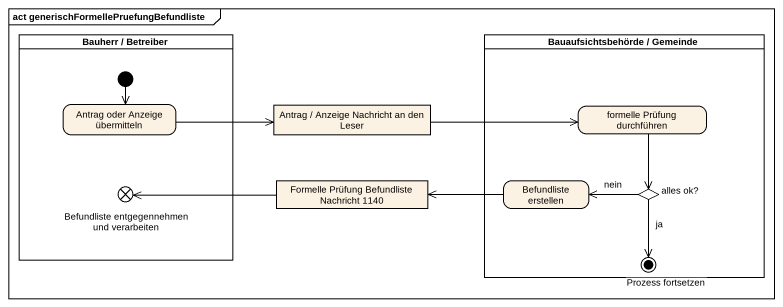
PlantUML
@startuml
mainframe act generischFormellePruefungBefundliste
hide empty description
state "Bauherr / Betreiber" as Bauherr_Betreiber <<partition>> {
  state "Antrag oder Anzeige übermitteln" as Antrag_oder_Anzeige
  state "Befundliste entgegennehmen und verarbeiten" as Befundliste_entgegennehmen <<end>>
  [*] --> Antrag_oder_Anzeige
}
state "Bauaufsichtsbehörde / Gemeinde" as Bauaufsichtsbehörde_Gemeinde <<partition>> {
  state "formelle Prüfung durchführen" as formelle_Prüfung_durchführen
  state "Befundliste erstellen" as Befundliste_erstellen
  state "alles ok?" as alles_ok <<choice>>
  state "Prozess fortsetzen" as Prozess_fortsetzen <<end>>
}
state "Antrag / Anzeige Nachricht an den Leser" as Antrag_Anzeige_Nachricht_an <<object>>
state "Formelle Prüfung Befundliste Nachricht 1140" as Formelle_Prüfung <<object>>
Antrag_oder_Anzeige -right-> Antrag_Anzeige_Nachricht_an
Antrag_Anzeige_Nachricht_an -right-> formelle_Prüfung_durchführen
formelle_Prüfung_durchführen --> alles_ok
Formelle_Prüfung -left-> Befundliste_entgegennehmen
Befundliste_erstellen -left-> Formelle_Prüfung
alles_ok -left-> Befundliste_erstellen : nein
alles_ok --> Prozess_fortsetzen : ja
@enduml
